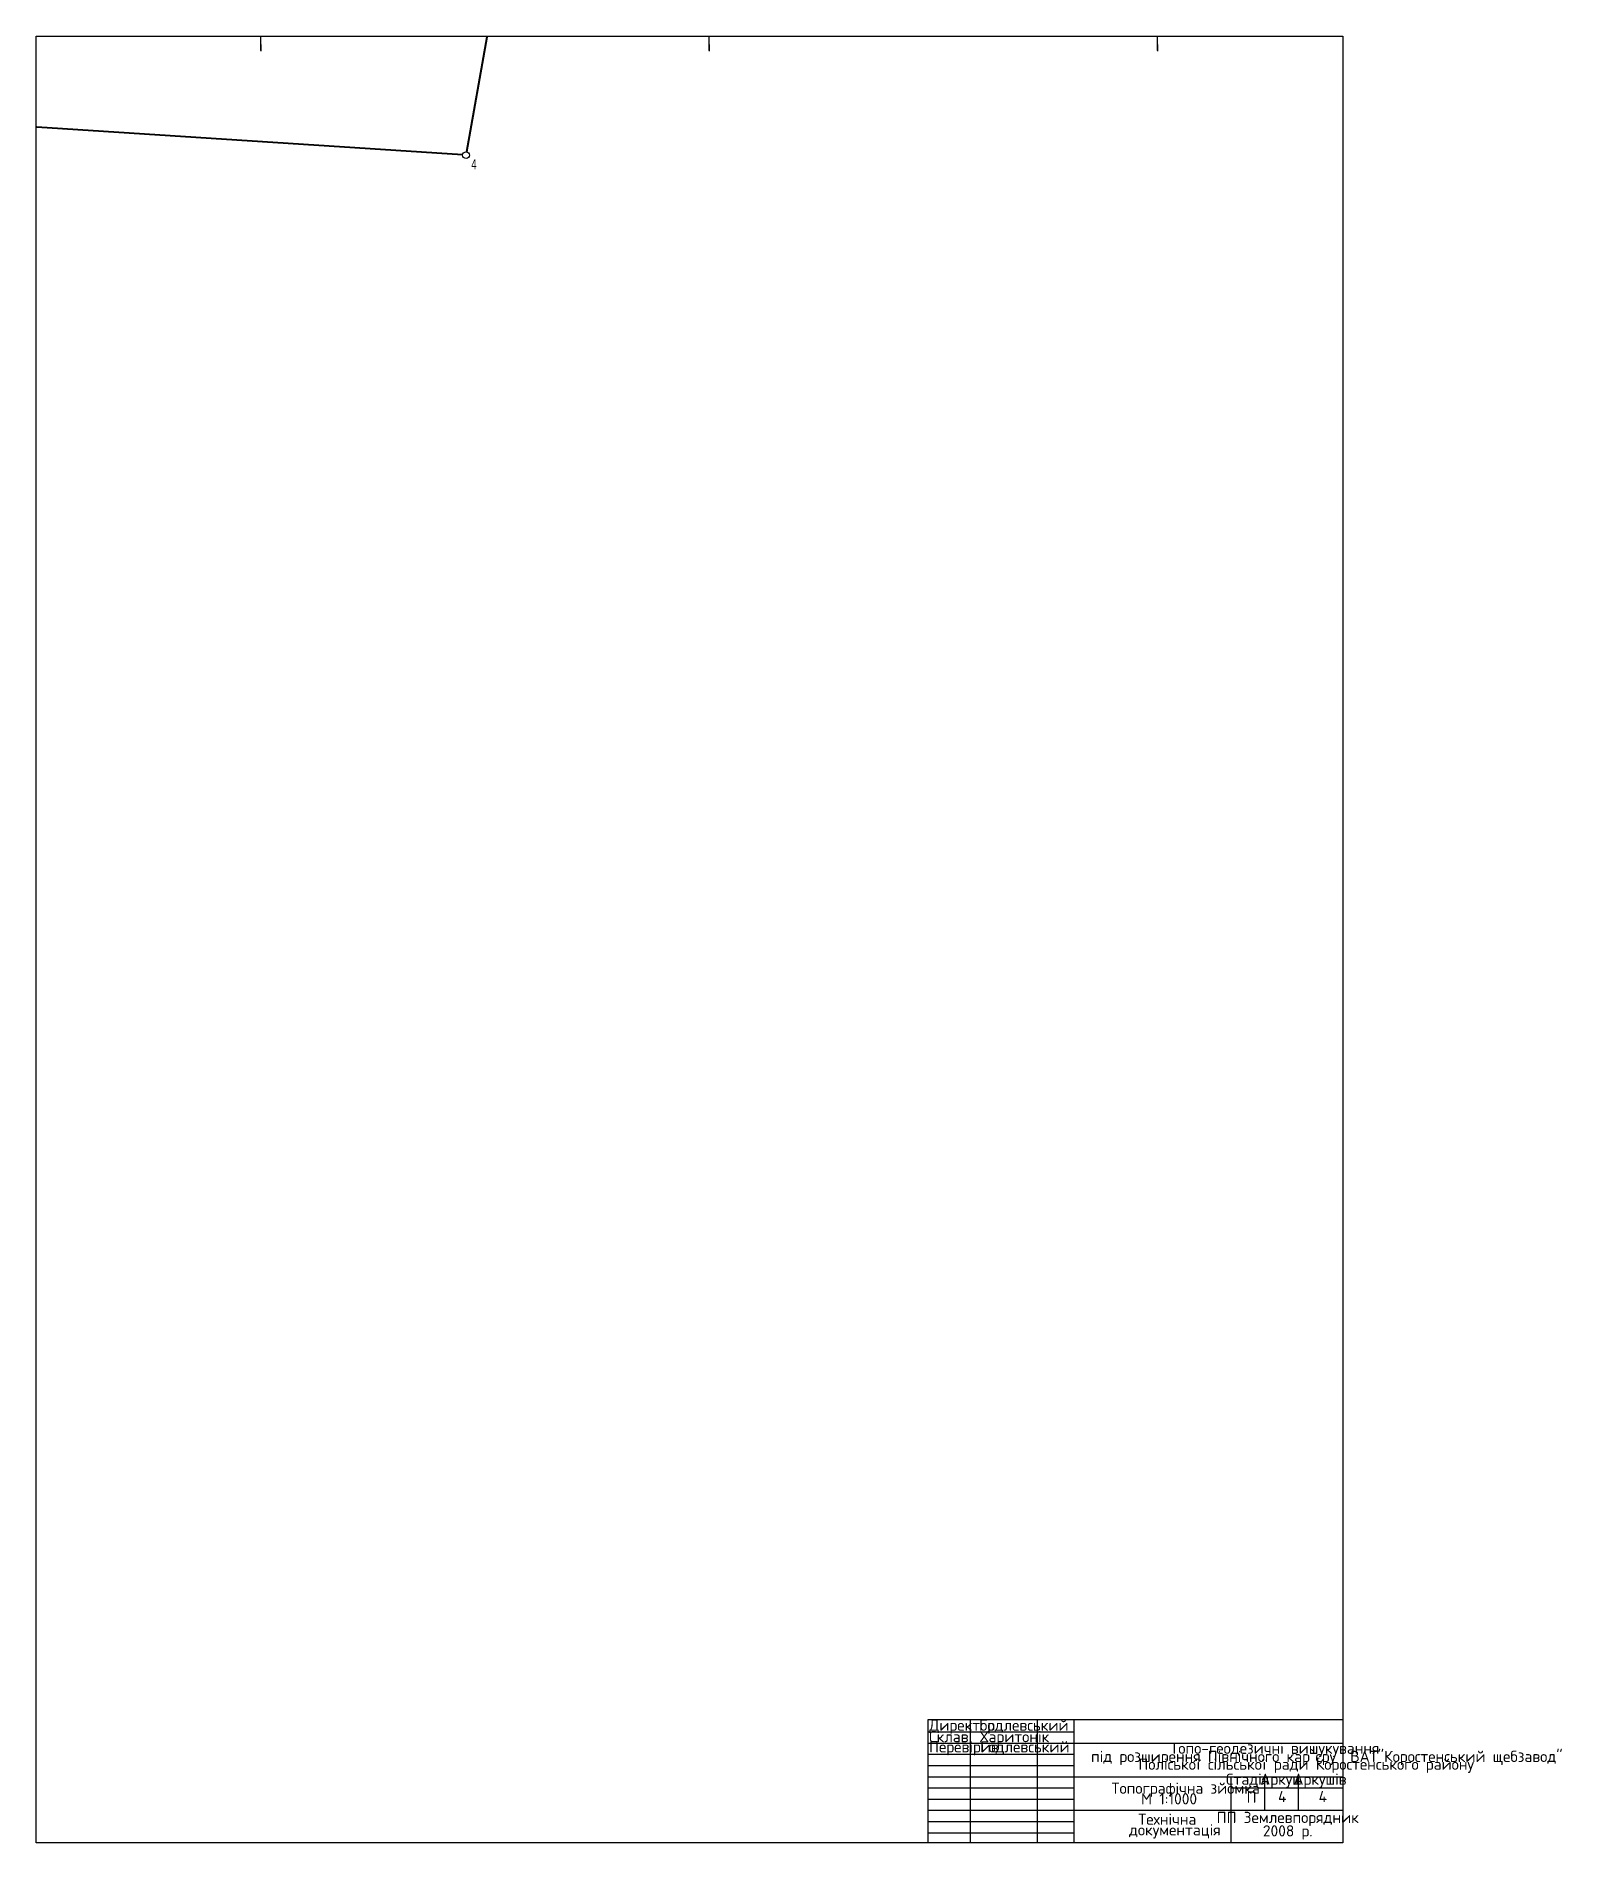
# Paper-space layout 'Layout3' of a CAD drawing. Header units: millimetres. Extents: x 0 to 681, y 1 to 807.
# The model-space entities are those that its viewports show. They can reach past a viewport. Long polylines and large blocks are cut down to what shows.
import ezdxf
from ezdxf.enums import TextEntityAlignment as Align

# ---------------------------------------------------------------- set-up
doc = ezdxf.new("R2010")
doc.units = ezdxf.units.MM
doc.header["$LTSCALE"] = 2
doc.layers.add('Layer1', color=7, linetype='Continuous', plot=False)
for name, color, linetype in [('Гран1', 7, 'Continuous'), ('Гірничий відвід', 7, 'Continuous'), ('ИМЕНА', 7, 'Continuous'), ('кресты', 7, 'Continuous'), ('нвскр.бровка', 7, 'Continuous'), ('РЕЛЬЕФ', 7, 'Continuous')]:
    doc.layers.add(name, color=color, linetype=linetype)
doc.layers.get('Layer1').off()
doc.layers.get('Layer1').freeze()
doc.styles.add('Bodex1', font='isocpeur.ttf', dxfattribs={"height": 1.9})
doc.styles.add('grad', font='grad.shx')

msp = doc.modelspace()

# ---------------------------------------------------------------- linework, layer by layer
at = {"layer": 'Гірничий відвід', "color": 7, "linetype": 'Continuous', "lineweight": 40}
for points in [[(3233939.18, 5635419.22), (3233891.78, 5635148.74)], [(3233890.01, 5635147.35), (3233673, 5635161.56)]]:
    msp.add_lwpolyline(points, dxfattribs=at)
at = {"layer": 'кресты'}
for p, q in [((3233800, 5635200.32), (3233800, 5635206.33)), ((3234000, 5635200.32), (3234000, 5635206.33)), ((3234200, 5635200.32), (3234200, 5635206.33)), ((3233800, 5635200), (3233793.99, 5635200)), ((3233806.01, 5635200), (3233800, 5635200)), ((3233800, 5635193.99), (3233800, 5635200)), ((3234000, 5635200), (3233993.99, 5635200)), ((3234006.01, 5635200), (3234000, 5635200)), ((3234000, 5635193.99), (3234000, 5635200)), ((3234200, 5635200), (3234193.99, 5635200)), ((3234206.01, 5635200), (3234200, 5635200)), ((3234200, 5635193.99), (3234200, 5635200))]:
    msp.add_line(p, q, dxfattribs=at)
at = {"layer": 'кресты', "linetype": 'Continuous'}
for p, q in [((3233797, 5635200), (3233803, 5635200)), ((3233800, 5635197), (3233800, 5635203))]:
    msp.add_line(p, q, dxfattribs=at)
at = {"layer": 'кресты', "color": 7, "linetype": 'Continuous'}
for p, q in [((3233797, 5635200), (3233803, 5635200)), ((3233797, 5635200), (3233800, 5635200)), ((3233800, 5635197), (3233800, 5635203)), ((3233800, 5635203), (3233800, 5635200)), ((3233803.33, 5635200), (3233806.33, 5635200)), ((3233997, 5635200), (3234003, 5635200)), ((3233997, 5635200), (3234003, 5635200)), ((3233997, 5635200), (3234000, 5635200)), ((3234000, 5635197), (3234000, 5635203)), ((3234000, 5635197), (3234000, 5635203)), ((3234000, 5635203), (3234000, 5635200)), ((3234003.33, 5635200), (3234006.33, 5635200)), ((3234197, 5635200), (3234203, 5635200)), ((3234197, 5635200), (3234203, 5635200)), ((3234197, 5635200), (3234200, 5635200)), ((3234200, 5635197), (3234200, 5635203)), ((3234200, 5635197), (3234200, 5635203)), ((3234200, 5635203), (3234200, 5635200)), ((3234203.33, 5635200), (3234206.33, 5635200)), ((3233800, 5635196.67), (3233800, 5635193.67)), ((3234000, 5635196.67), (3234000, 5635193.67)), ((3234200, 5635196.67), (3234200, 5635193.67))]:
    msp.add_line(p, q, dxfattribs=at)
at = {"layer": 'нвскр.бровка', "color": 7}
msp.add_circle((3233891.52, 5635147.25), 1.51, dxfattribs=at)

# ---------------------------------------------------------------- texts
at = {"layer": 'ИМЕНА', "color": 0, "style": 'grad', "width": 0.7}
msp.add_attdef('4', text='', height=4.5, dxfattribs=at).set_placement((3233896.21, 5635140.93), align=Align.RIGHT)

psp = doc.layouts.new('Layout3')

# ---------------------------------------------------------------- linework, layer by layer
at = {"layer": 'Гран1', "color": 7}
psp.add_lwpolyline([(398.18, 55.87), (583.18, 55.87), (583.18, 0.87), (398.18, 0.87)], close=True, dxfattribs=at)
for points in [[(398.18, 50.39), (463.18, 50.39)], [(416.86, 55.39), (416.86, 0.88)], [(446.73, 55.39), (446.73, 0.9)], [(463.18, 55.39), (463.18, 0.88)], [(398.18, 45.39), (463.18, 45.39)], [(398.18, 40.39), (463.18, 40.39)], [(463.18, 45.39), (583.18, 45.39)], [(398.18, 35.39), (463.18, 35.39)], [(398.18, 30.39), (463.18, 30.39)], [(398.18, 25.39), (463.18, 25.39)], [(463.18, 30.39), (583.18, 30.39)], [(533.18, 30.39), (533.18, 0.88)], [(533.18, 25.39), (583.18, 25.39)], [(548.18, 30.39), (548.18, 15.39)], [(563.18, 30.39), (563.18, 15.39)], [(398.18, 20.39), (463.18, 20.39)], [(398.18, 15.39), (463.18, 15.39)], [(398.18, 10.39), (463.18, 10.39)], [(463.18, 15.39), (583.18, 15.39)], [(398.18, 5.39), (463.18, 5.39)]]:
    psp.add_lwpolyline(points, dxfattribs=at)
at = {"layer": 'РЕЛЬЕФ', "color": 7, "linetype": 'Continuous'}
psp.add_lwpolyline([(583.18, 0.87), (0.22, 0.87), (0.22, 806.81), (583.18, 806.81)], close=True, dxfattribs=at)

# ---------------------------------------------------------------- texts
at = {"layer": 'Гран1', "color": 7, "style": 'Bodex1'}
for s, p in [('Директор', (398.61, 50.87)), ('Склав', (398.55, 45.74)), ('Харитонік', (421.2, 45.74)), ('Годлевський', (420.86, 50.87)), ('Перевірив', (398.55, 41.22)), ('Годлевський', (421.31, 41.22)), ('під розширення Північного кар`єру  ВАТ"Коростенський щебзавод"', (470.8, 36.93)), ('Топо-геодезичні вишукування', (506.2, 40.57)), ('Поліської сільської ради Коростенського району', (491.91, 33.45)), ('Топографічна зйомка', (479.97, 22.75)), (' М 1:1000', (489.92, 18.01)), ('П', (540.2, 18.75)), ('4', (554.21, 19.02)), ('4', (572.33, 19.02)), ('документація', (487.73, 4.17)), ('Технічна', (491.89, 8.91))]:
    psp.add_text(s, height=5, dxfattribs=at).set_placement(p)
for s, p in [('Стадія', (540.62, 26.76)), ('Аркуш', (555.58, 26.76)), ('Аркушів', (572.94, 26.76)), ('ПП Землевпорядник', (558.55, 9.72)), ('2008 р.', (558.55, 3.71))]:
    psp.add_text(s, height=5, dxfattribs=at).set_placement(p, align=Align.CENTER)

# ---------------------------------------------------------------- viewports
at = {"layer": 'Layer1', "color": 7, "linetype": 'Continuous'}
psp.add_viewport(center=(291.61, 456.4), size=(582.29, 699.879), view_center_point=(3233991.14, 5634849.94), view_height=699.879, dxfattribs=at)

doc.saveas('drawing.dxf')
